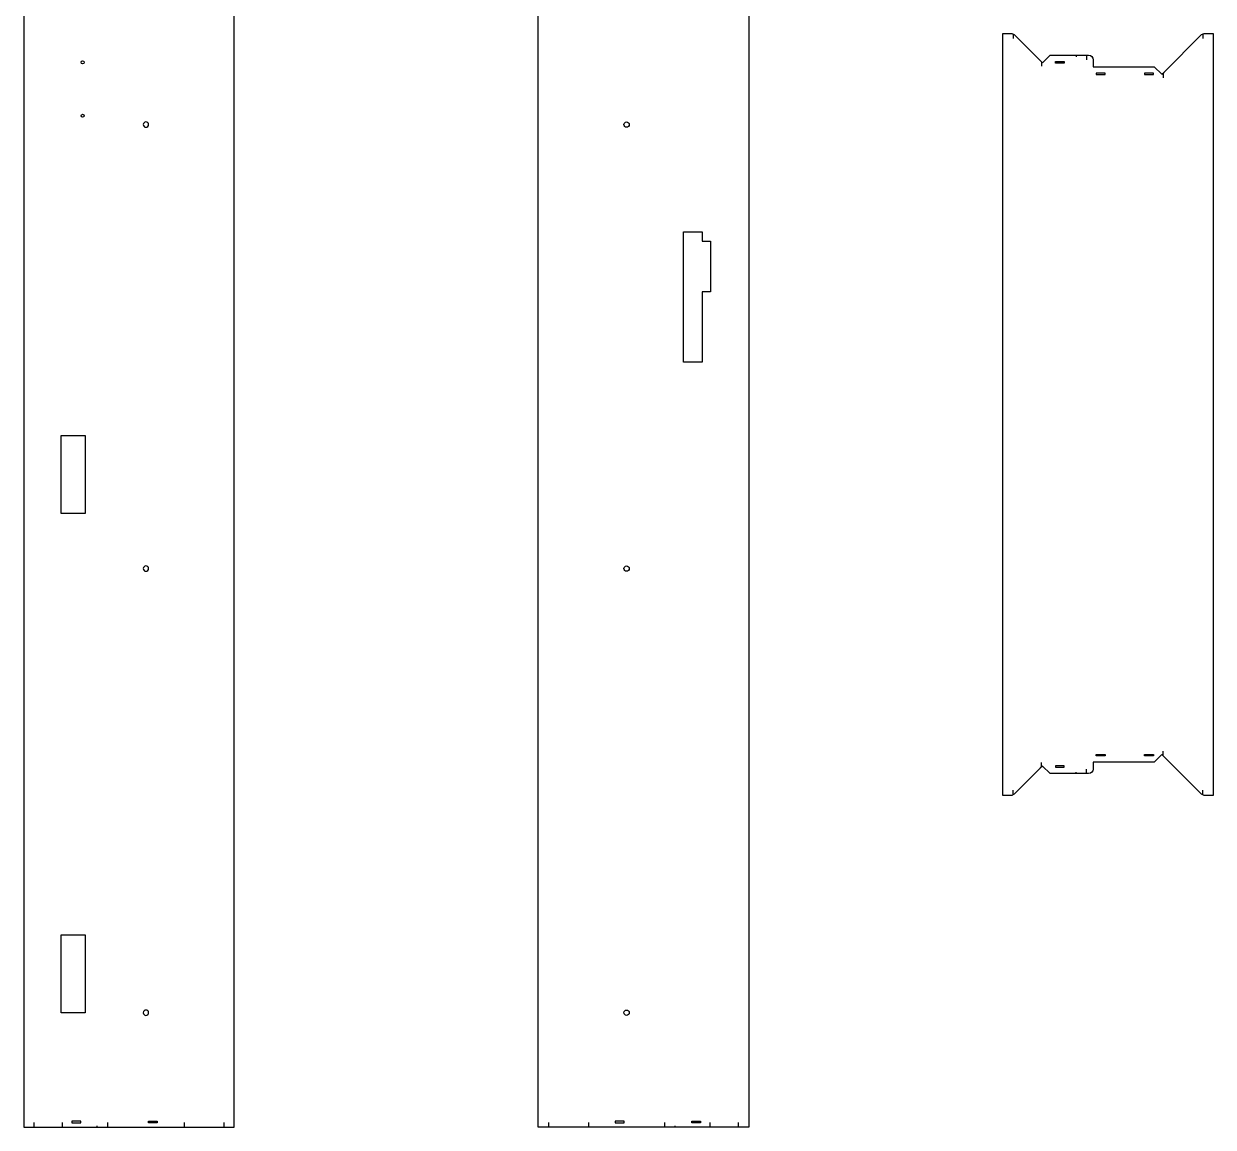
# Model space of a CAD drawing. Header units: inches. Extents: x 5815 to 7373, y 14 to 2510.
# Drawn here: x 5815 to 7373, y 14 to 1459 of the extents above; entities that cross this region are included whole.
import ezdxf

# ---------------------------------------------------------------- set-up
doc = ezdxf.new("R2010")
doc.units = ezdxf.units.IN
doc.header["$MEASUREMENT"] = 0
doc.linetypes.add('CENTERX2', pattern=[20.32, 12.7, -2.54, 2.54, -2.54])

# ---------------------------------------------------------------- blocks, each defined once
blk = doc.blocks.new('*U61')
at = {"color": 0}
blk.add_circle((0, 0), 3.5, dxfattribs=at)
blk = doc.blocks.new('*U62')
at = {"color": 0, "linetype": 'ByBlock', "lineweight": -2, "transparency": 16777216, "rotation": 90}
for p in [(5974.6, 1909.1), (5974.6, 1327.4), (5974.6, 745.8), (5974.6, 164.1)]:
    blk.add_blockref('*U61', p, dxfattribs=at)
blk = doc.blocks.new('*U64')
at = {"color": 0}
blk.add_circle((0, 0), 3.5, dxfattribs=at)
blk = doc.blocks.new('*U66')
at = {"color": 0, "linetype": 'ByBlock', "lineweight": -2, "transparency": 16777216, "rotation": 90}
for p in [(5974.6, 1909.1), (5974.6, 1327.4), (5974.6, 745.8), (5974.6, 164.1)]:
    blk.add_blockref('*U64', p, dxfattribs=at)

msp = doc.modelspace()

# ---------------------------------------------------------------- linework, layer by layer
for p, q in [((7110.555, 1445.953), (7110.555, 1439.953)), ((7359.224, 1445.953), (7359.224, 1439.953)), ((7193.323, 1418.203), (7193.323, 1416.203)), ((7206.956, 1418.203), (7206.956, 1412.203)), ((7147.689, 1409.703), (7147.689, 1403.703)), ((7307.09, 1394.703), (7307.09, 1388.703)), ((7307.09, 500.703), (7307.09, 506.703)), ((7147.689, 485.703), (7147.689, 491.703)), ((7206.956, 477.203), (7206.956, 483.203)), ((7193.323, 477.203), (7193.323, 479.203)), ((7110.555, 449.453), (7110.555, 455.453)), ((7359.224, 449.453), (7359.224, 455.453)), ((5910.893, 14.1), (5910.893, 16.1)), ((6667.935, 14.1), (6667.935, 16.1))]:
    msp.add_line(p, q)
at = {"linetype": 'CENTERX2'}
for p, q in [((5828.126, 14.1), (5828.126, 20.1)), ((5865.259, 14.1), (5865.259, 20.1)), ((5924.527, 14.1), (5924.527, 20.1)), ((6024.661, 20.1), (6024.661, 14.1)), ((6076.794, 20.1), (6076.794, 14.1)), ((6502.034, 20.1), (6502.034, 14.1)), ((6554.167, 20.1), (6554.167, 14.1)), ((6654.301, 14.1), (6654.301, 20.1)), ((6713.569, 14.1), (6713.569, 20.1)), ((6750.702, 14.1), (6750.702, 20.1))]:
    msp.add_line(p, q, dxfattribs=at)
at = {"linetype": 'Continuous', "lineweight": 25}
for points in [[(5814.559, 2112.6), (5814.559, 14.1), (6090.361, 14.1), (6090.361, 2112.6)], [(6764.269, 2112.6), (6764.269, 14.1), (6488.467, 14.1), (6488.467, 2112.6)]]:
    msp.add_lwpolyline(points, dxfattribs=at)
msp.add_lwpolyline([(7112.122, 450.203), (7108.988, 448.703), (7096.988, 448.703), (7096.988, 1446.703), (7108.988, 1446.703), (7112.122, 1445.203), (7146.122, 1411.203), (7149.256, 1408.203), (7159.256, 1418.203), (7209.523, 1418.203, -0.41421356), (7215.523, 1412.203), (7215.523, 1403.203), (7295.523, 1403.203), (7305.523, 1393.203), (7308.657, 1396.203), (7357.657, 1445.203), (7360.791, 1446.703), (7372.791, 1446.703), (7372.791, 448.703), (7360.791, 448.703), (7357.657, 450.203), (7308.657, 499.203), (7305.523, 502.203), (7295.523, 492.203), (7215.523, 492.203), (7215.523, 483.203, -0.41421356), (7209.523, 477.203), (7159.256, 477.203), (7149.256, 487.203), (7146.122, 484.203)], format="xyb", close=True, dxfattribs=at)
for points in [[(7177.506, 1409.903), (7177.506, 1408.003), (7166.006, 1408.003), (7166.006, 1409.903)], [(7219.584, 1394.903), (7219.584, 1393.003), (7231.084, 1393.003), (7231.084, 1394.903)], [(7282.962, 1394.903), (7282.962, 1393.003), (7294.462, 1393.003), (7294.462, 1394.903)], [(7219.584, 500.503), (7219.584, 502.403), (7231.084, 502.403), (7231.084, 500.503)], [(7282.962, 500.503), (7282.962, 502.403), (7294.462, 502.403), (7294.462, 500.503)], [(7177.506, 485.503), (7177.506, 487.403), (7166.006, 487.403), (7166.006, 485.503)], [(5877.576, 19.9), (5889.076, 19.9), (5889.076, 21.8), (5877.576, 21.8)], [(5989.344, 19.9), (5977.844, 19.9), (5977.844, 21.8), (5989.344, 21.8)], [(6589.484, 19.9), (6600.984, 19.9), (6600.984, 21.8), (6589.484, 21.8)], [(6701.252, 19.9), (6689.752, 19.9), (6689.752, 21.8), (6701.252, 21.8)]]:
    msp.add_lwpolyline(points, close=True, dxfattribs=at)
for points in [[(6703.185, 1108.35), (6703.185, 1016.35), (6678.685, 1016.35), (6678.685, 1186.85), (6703.185, 1186.85), (6703.185, 1174.85), (6714.169, 1174.85), (6714.169, 1108.35)], [(5863.451, 920.1), (5894.951, 920.1), (5894.951, 818.1), (5863.451, 818.1)], [(5863.459, 266.1), (5894.959, 266.1), (5894.959, 164.1), (5863.459, 164.1)]]:
    msp.add_lwpolyline(points, close=True)
for centre in [(5891.693, 1408.94), (5891.693, 1338.94)]:
    msp.add_circle(centre, 2)

# ---------------------------------------------------------------- block references
at = {"xscale": -1}
msp.add_blockref('*U62', (11949.188, 0), dxfattribs=at)
msp.add_blockref('*U66', (629.641, 0))

doc.saveas('drawing.dxf')
